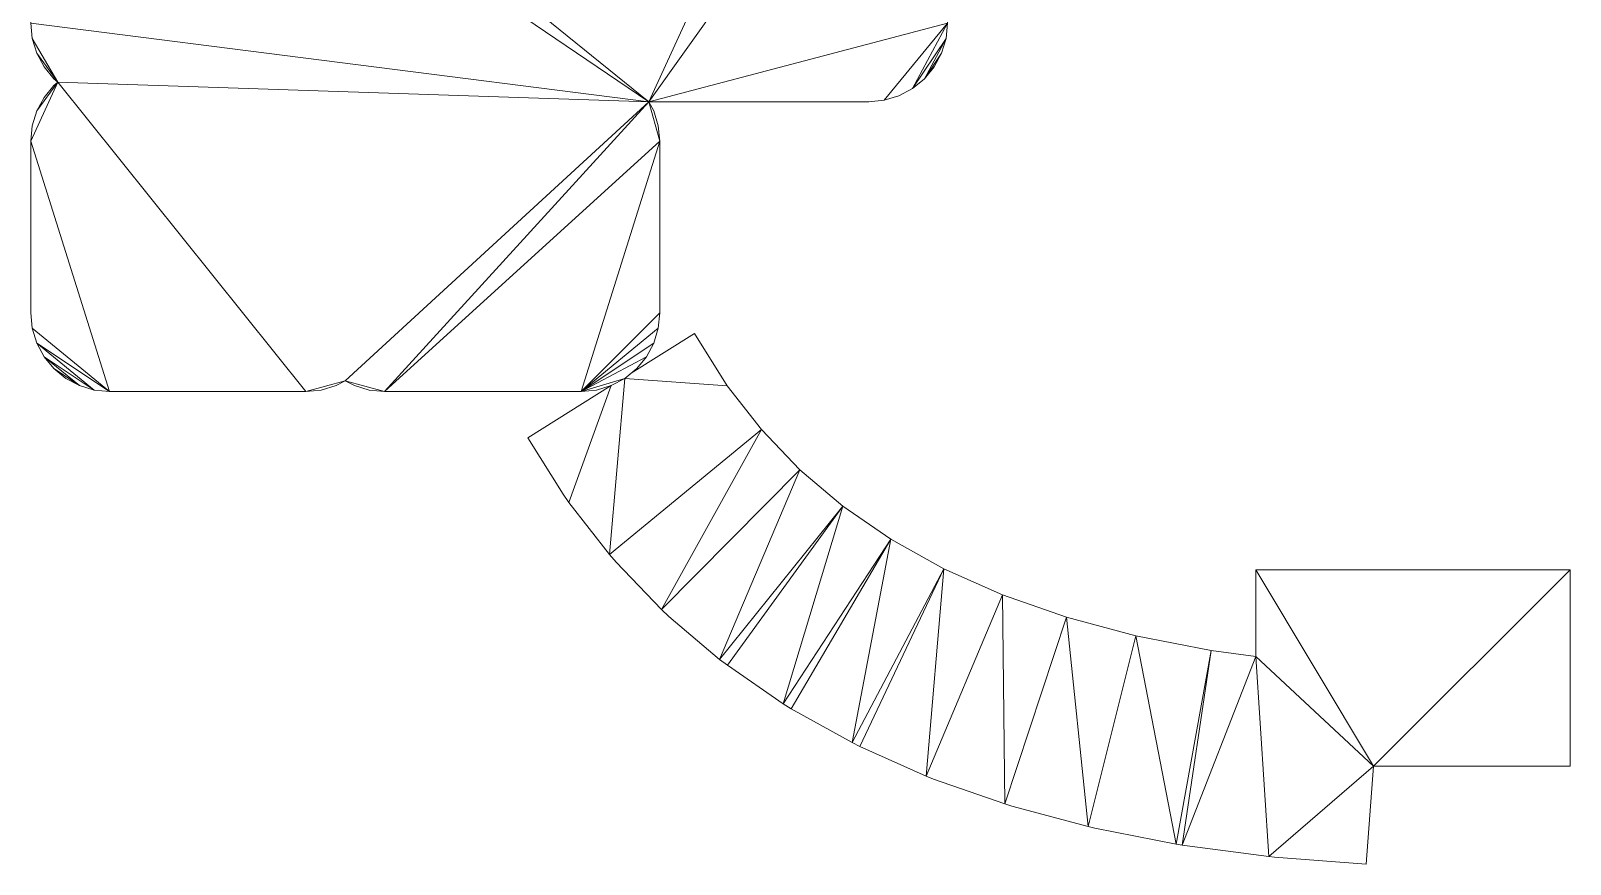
# Model space of a CAD drawing. Header units: millimetres. Extents: x -38221 to 49500, y -52000 to 43639.
# Drawn here: x -17664 to -2000, y 26003 to 34484 of the extents above; entities that cross this region are included whole.
import ezdxf

# ---------------------------------------------------------------- set-up
doc = ezdxf.new("R2010")
doc.units = ezdxf.units.MM
doc.layers.add('A-MASS-____-OTLN', color=70, linetype='Continuous', lineweight=9)
doc.layers.add('A-ROOF-____-OTLN', color=132, linetype='Continuous', lineweight=9)

msp = doc.modelspace()

# ---------------------------------------------------------------- meshes
at = {"layer": 'A-MASS-____-OTLN', "transparency": 33554560}
mesh = msp.add_polyface(dxfattribs=at)
corners = [(-17664, 33362, 3200), (-17664, 31612, 3200), (-17649, 31456, 3200), (-17603, 31306, 3200), (-17529, 31167, 3200), (-17430, 31046, 3200), (-17309, 30947, 3200), (-17170, 30873, 3200), (-17020, 30827, 3200), (-16864, 30812, 3200), (-14864, 30812, 3200), (-14708, 30827, 3200), (-14558, 30873, 3200), (-14464, 30923, 3200), (-14370, 30873, 3200), (-14220, 30827, 3200), (-14064, 30812, 3200), (-12064, 30812, 3200), (-11908, 30827, 3200), (-11758, 30873, 3200), (-11620, 30947, 3200), (-11498, 31046, 3200), (-11399, 31167, 3200), (-11325, 31306, 3200), (-11279, 31456, 3200), (-11264, 31612, 3200), (-11264, 33362, 3200), (-11279, 33518, 3200), (-11325, 33668, 3200), (-11375, 33762, 3200), (-9136, 33762, 3200), (-8980, 33777, 3200), (-8830, 33823, 3200), (-8691, 33897, 3200), (-8570, 33996, 3200), (-8471, 34117, 3200), (-8397, 34256, 3200), (-8351, 34406, 3200), (-8336, 34562, 3200), (-8336, 38026, 3200), (-8351, 38182, 3200), (-8397, 38332, 3200), (-8471, 38470, 3200), (-8570, 38592, 3200), (-8691, 38691, 3200), (-8830, 38765, 3200), (-8980, 38811, 3200), (-9055, 38818, 3200), (-9000, 38920, 3200), (-8955, 39070, 3200), (-8940, 39226, 3200), (-8940, 42388, 3200), (-8955, 42544, 3200), (-9000, 42694, 3200), (-9074, 42833, 3200), (-9174, 42954, 3200), (-9295, 43053, 3200), (-9433, 43127, 3200), (-9583, 43173, 3200), (-9740, 43188, 3200), (-12902, 43188, 3200), (-13058, 43173, 3200), (-13208, 43127, 3200), (-13302, 43077, 3200), (-13396, 43127, 3200), (-13546, 43173, 3200), (-13702, 43188, 3200), (-16864, 43188, 3200), (-17020, 43173, 3200), (-17170, 43127, 3200), (-17309, 43053, 3200), (-17430, 42954, 3200), (-17529, 42833, 3200), (-17603, 42694, 3200), (-17649, 42544, 3200), (-17664, 42388, 3200), (-17664, 39226, 3200), (-17649, 39070, 3200), (-17603, 38920, 3200), (-17529, 38781, 3200), (-17430, 38660, 3200), (-17388, 38626, 3200), (-17430, 38592, 3200), (-17529, 38470, 3200), (-17603, 38332, 3200), (-17649, 38182, 3200), (-17664, 38026, 3200), (-17664, 34562, 3200), (-17649, 34406, 3200), (-17603, 34256, 3200), (-17529, 34117, 3200), (-17430, 33996, 3200), (-17388, 33962, 3200), (-17430, 33927, 3200), (-17529, 33806, 3200), (-17603, 33668, 3200), (-17649, 33518, 3200)]
mesh.append_faces([[corners[k] for k in face] for face in [(13, 10, 11, 12), (81, 78, 79, 80), (36, 34, 35)]], dxfattribs={"vtx0": -1})
mesh.append_faces([[corners[k] for k in face] for face in [(85, 81, 84)]], dxfattribs={"vtx0": -1, "vtx1": -1})
mesh.append_faces([[corners[k] for k in face] for face in [(10, 92, 0, 9), (86, 29, 81, 85), (66, 81, 63, 65), (47, 63, 81)]], dxfattribs={"vtx0": -1, "vtx1": -1, "vtx2": -1})
mesh.append_faces([[corners[k] for k in face] for face in [(92, 10, 13, 29), (29, 13, 16, 26), (47, 81, 29, 39), (60, 63, 47, 50)]], dxfattribs={"vtx0": -1, "vtx1": -1, "vtx2": -1, "vtx3": -1})
mesh.append_faces([[corners[k] for k in face] for face in [(92, 29, 87, 88)]], dxfattribs={"vtx0": -1, "vtx1": -1, "vtx3": -1})
mesh.append_faces([[corners[k] for k in face] for face in [(92, 88, 89), (73, 67, 68, 72), (29, 86, 87), (37, 33, 34, 36), (29, 38, 39), (33, 37, 38), (60, 50, 51)]], dxfattribs={"vtx0": -1, "vtx2": -1})
mesh.append_faces([[corners[k] for k in face] for face in [(66, 75, 76, 81)]], dxfattribs={"vtx0": -1, "vtx2": -1, "vtx3": -1})
mesh.append_faces([[corners[k] for k in face] for face in [(9, 0, 1, 2), (67, 73, 74, 75), (17, 22, 23, 24), (47, 39, 40, 41), (47, 43, 44, 45), (47, 41, 42, 43)]], dxfattribs={"vtx0": -1, "vtx3": -1})
mesh.append_faces([[corners[k] for k in face] for face in [(94, 95, 92, 93), (15, 16, 13, 14), (6, 7, 5)]], dxfattribs={"vtx1": -1})
mesh.append_faces([[corners[k] for k in face] for face in [(2, 3, 9), (96, 0, 92, 95), (77, 78, 81, 76), (68, 69, 72), (66, 67, 75), (21, 22, 17, 20), (25, 26, 17, 24), (30, 31, 38, 29), (32, 33, 38, 31), (53, 54, 59, 52), (16, 17, 26)]], dxfattribs={"vtx1": -1, "vtx2": -1})
mesh.append_faces([[corners[k] for k in face] for face in [(3, 4, 8, 9), (4, 5, 7, 8), (54, 55, 58, 59), (59, 60, 51, 52)]], dxfattribs={"vtx1": -1, "vtx3": -1})
mesh.append_faces([[corners[k] for k in face] for face in [(90, 91, 92, 89), (27, 28, 29, 26), (63, 64, 65), (61, 62, 63, 60), (45, 46, 47)]], dxfattribs={"vtx2": -1})
mesh.append_faces([[corners[k] for k in face] for face in [(81, 82, 83, 84), (69, 70, 71, 72), (17, 18, 19, 20), (55, 56, 57, 58), (47, 48, 49, 50)]], dxfattribs={"vtx3": -1})
mesh = msp.add_polyface(dxfattribs=at)
corners = [(-17664, 33362), (-17649, 33518), (-17603, 33668), (-17529, 33806), (-17430, 33927), (-17388, 33962), (-17430, 33996), (-17529, 34117), (-17603, 34256), (-17649, 34406), (-17664, 34562), (-17664, 38026), (-17649, 38182), (-17603, 38332), (-17529, 38470), (-17430, 38592), (-17388, 38626), (-17430, 38660), (-17529, 38781), (-17603, 38920), (-17649, 39070), (-17664, 39226), (-17664, 42388), (-17649, 42544), (-17603, 42694), (-17529, 42833), (-17430, 42954), (-17309, 43053), (-17170, 43127), (-17020, 43173), (-16864, 43188), (-13702, 43188), (-13546, 43173), (-13396, 43127), (-13302, 43077), (-13208, 43127), (-13058, 43173), (-12902, 43188), (-9740, 43188), (-9583, 43173), (-9433, 43127), (-9295, 43053), (-9174, 42954), (-9074, 42833), (-9000, 42694), (-8955, 42544), (-8940, 42388), (-8940, 39226), (-8955, 39070), (-9000, 38920), (-9055, 38818), (-8980, 38811), (-8830, 38765), (-8691, 38691), (-8570, 38592), (-8471, 38470), (-8397, 38332), (-8351, 38182), (-8336, 38026), (-8336, 34562), (-8351, 34406), (-8397, 34256), (-8471, 34117), (-8570, 33996), (-8691, 33897), (-8830, 33823), (-8980, 33777), (-9136, 33762), (-11375, 33762), (-11325, 33668), (-11279, 33518), (-11264, 33362), (-11264, 31612), (-11279, 31456), (-11325, 31306), (-11399, 31167), (-11498, 31046), (-11620, 30947), (-11758, 30873), (-11908, 30827), (-12064, 30812), (-14064, 30812), (-14220, 30827), (-14370, 30873), (-14464, 30923), (-14558, 30873), (-14708, 30827), (-14864, 30812), (-16864, 30812), (-17020, 30827), (-17170, 30873), (-17309, 30947), (-17430, 31046), (-17529, 31167), (-17603, 31306), (-17649, 31456), (-17664, 31612)]
mesh.append_faces([[corners[k] for k in face] for face in [(63, 60, 61, 62), (42, 40, 41), (84, 81, 82, 83), (5, 2, 3, 4)]], dxfattribs={"vtx0": -1})
mesh.append_faces([[corners[k] for k in face] for face in [(59, 68, 58), (75, 80, 74)]], dxfattribs={"vtx0": -1, "vtx1": -1})
mesh.append_faces([[corners[k] for k in face] for face in [(81, 68, 71, 80), (34, 37, 50), (10, 68, 5, 9), (11, 16, 68, 10), (81, 84, 68)]], dxfattribs={"vtx0": -1, "vtx1": -1, "vtx2": -1})
mesh.append_faces([[corners[k] for k in face] for face in [(50, 68, 16, 34), (5, 68, 84, 87), (16, 21, 31, 34)]], dxfattribs={"vtx0": -1, "vtx1": -1, "vtx2": -1, "vtx3": -1})
mesh.append_faces([[corners[k] for k in face] for face in [(0, 5, 87, 88)]], dxfattribs={"vtx0": -1, "vtx1": -1, "vtx3": -1})
mesh.append_faces([[corners[k] for k in face] for face in [(60, 63, 64, 59), (80, 71, 72), (46, 37, 38), (22, 30, 31, 21)]], dxfattribs={"vtx0": -1, "vtx2": -1})
mesh.append_faces([[corners[k] for k in face] for face in [(50, 57, 58, 68), (37, 46, 47, 50)]], dxfattribs={"vtx0": -1, "vtx2": -1, "vtx3": -1})
mesh.append_faces([[corners[k] for k in face] for face in [(59, 64, 65, 66), (80, 75, 76, 77), (80, 72, 73, 74), (50, 55, 56, 57), (38, 44, 45, 46), (5, 0, 1, 2), (16, 19, 20, 21), (30, 22, 23, 24)]], dxfattribs={"vtx0": -1, "vtx3": -1})
mesh.append_faces([[corners[k] for k in face] for face in [(70, 71, 68, 69), (52, 53, 50, 51), (86, 87, 84, 85)]], dxfattribs={"vtx1": -1})
mesh.append_faces([[corners[k] for k in face] for face in [(67, 68, 59, 66), (54, 55, 50, 53), (96, 0, 88, 95), (12, 13, 16, 11), (8, 9, 5)]], dxfattribs={"vtx1": -1, "vtx2": -1})
mesh.append_faces([[corners[k] for k in face] for face in [(43, 44, 38, 39), (42, 43, 39, 40), (88, 89, 94, 95), (89, 90, 93, 94), (29, 30, 24, 25), (25, 26, 28, 29)]], dxfattribs={"vtx1": -1, "vtx3": -1})
mesh.append_faces([[corners[k] for k in face] for face in [(78, 79, 80, 77), (48, 49, 50, 47), (32, 33, 34, 31), (14, 15, 16, 13), (26, 27, 28)]], dxfattribs={"vtx2": -1})
mesh.append_faces([[corners[k] for k in face] for face in [(34, 35, 36, 37), (90, 91, 92, 93), (5, 6, 7, 8), (16, 17, 18, 19)]], dxfattribs={"vtx3": -1})
mesh = msp.add_polyface(dxfattribs=at)
corners = [(-17649, 34406, 3200), (-17664, 34562, 3200), (-17664, 34562), (-17649, 34406)]
mesh.append_faces([[corners[k] for k in face] for face in [(3, 0, 1, 2)]])
mesh = msp.add_polyface(dxfattribs=at)
corners = [(-8336, 34562, 3200), (-8351, 34406, 3200), (-8351, 34406), (-8336, 34562)]
mesh.append_faces([[corners[k] for k in face] for face in [(3, 0, 1, 2)]])
mesh = msp.add_polyface(dxfattribs=at)
corners = [(-17603, 34256, 3200), (-17649, 34406, 3200), (-17649, 34406), (-17603, 34256)]
mesh.append_faces([[corners[k] for k in face] for face in [(0, 1, 2, 3)]])
mesh = msp.add_polyface(dxfattribs=at)
corners = [(-8351, 34406, 3200), (-8397, 34256, 3200), (-8397, 34256), (-8351, 34406)]
mesh.append_faces([[corners[k] for k in face] for face in [(0, 1, 2, 3)]])
mesh = msp.add_polyface(dxfattribs=at)
corners = [(-17529, 34117, 3200), (-17603, 34256, 3200), (-17603, 34256), (-17529, 34117)]
mesh.append_faces([[corners[k] for k in face] for face in [(3, 0, 1, 2)]])
mesh = msp.add_polyface(dxfattribs=at)
corners = [(-8397, 34256, 3200), (-8471, 34117, 3200), (-8471, 34117), (-8397, 34256)]
mesh.append_faces([[corners[k] for k in face] for face in [(0, 1, 2, 3)]])
mesh = msp.add_polyface(dxfattribs=at)
corners = [(-17430, 33996, 3200), (-17529, 34117, 3200), (-17529, 34117), (-17430, 33996)]
mesh.append_faces([[corners[k] for k in face] for face in [(0, 1, 2, 3)]])
mesh = msp.add_polyface(dxfattribs=at)
corners = [(-17388, 33962, 3200), (-17430, 33996, 3200), (-17430, 33996), (-17388, 33962)]
mesh.append_faces([[corners[k] for k in face] for face in [(0, 1, 2, 3)]])
mesh = msp.add_polyface(dxfattribs=at)
corners = [(-8570, 33996, 3200), (-8691, 33897, 3200), (-8691, 33897), (-8570, 33996)]
mesh.append_faces([[corners[k] for k in face] for face in [(3, 0, 1, 2)]])
mesh = msp.add_polyface(dxfattribs=at)
corners = [(-8471, 34117, 3200), (-8570, 33996, 3200), (-8570, 33996), (-8471, 34117)]
mesh.append_faces([[corners[k] for k in face] for face in [(3, 0, 1, 2)]])
mesh = msp.add_polyface(dxfattribs=at)
corners = [(-17529, 33806, 3200), (-17430, 33927, 3200), (-17430, 33927), (-17529, 33806)]
mesh.append_faces([[corners[k] for k in face] for face in [(3, 0, 1, 2)]])
mesh = msp.add_polyface(dxfattribs=at)
corners = [(-17430, 33927, 3200), (-17388, 33962, 3200), (-17388, 33962), (-17430, 33927)]
mesh.append_faces([[corners[k] for k in face] for face in [(3, 0, 1, 2)]])
mesh = msp.add_polyface(dxfattribs=at)
corners = [(-8691, 33897, 3200), (-8830, 33823, 3200), (-8830, 33823), (-8691, 33897)]
mesh.append_faces([[corners[k] for k in face] for face in [(0, 1, 2, 3)]])
mesh = msp.add_polyface(dxfattribs=at)
corners = [(-17603, 33668, 3200), (-17529, 33806, 3200), (-17529, 33806), (-17603, 33668)]
mesh.append_faces([[corners[k] for k in face] for face in [(3, 0, 1, 2)]])
mesh = msp.add_polyface(dxfattribs=at)
corners = [(-11375, 33762, 3200), (-11325, 33668, 3200), (-11325, 33668), (-11375, 33762)]
mesh.append_faces([[corners[k] for k in face] for face in [(0, 1, 2, 3)]])
mesh = msp.add_polyface(dxfattribs=at)
corners = [(-9136, 33762, 3200), (-11375, 33762, 3200), (-11375, 33762), (-9136, 33762)]
mesh.append_faces([[corners[k] for k in face] for face in [(0, 1, 2, 3)]])
mesh = msp.add_polyface(dxfattribs=at)
corners = [(-8980, 33777, 3200), (-9136, 33762, 3200), (-9136, 33762), (-8980, 33777)]
mesh.append_faces([[corners[k] for k in face] for face in [(0, 1, 2, 3)]])
mesh = msp.add_polyface(dxfattribs=at)
corners = [(-8830, 33823, 3200), (-8980, 33777, 3200), (-8980, 33777), (-8830, 33823)]
mesh.append_faces([[corners[k] for k in face] for face in [(3, 0, 1, 2)]])
mesh = msp.add_polyface(dxfattribs=at)
corners = [(-17649, 33518, 3200), (-17603, 33668, 3200), (-17603, 33668), (-17649, 33518)]
mesh.append_faces([[corners[k] for k in face] for face in [(0, 1, 2, 3)]])
mesh = msp.add_polyface(dxfattribs=at)
corners = [(-11325, 33668, 3200), (-11279, 33518, 3200), (-11279, 33518), (-11325, 33668)]
mesh.append_faces([[corners[k] for k in face] for face in [(0, 1, 2, 3)]])
mesh = msp.add_polyface(dxfattribs=at)
corners = [(-17664, 33362, 3200), (-17649, 33518, 3200), (-17649, 33518), (-17664, 33362)]
mesh.append_faces([[corners[k] for k in face] for face in [(3, 0, 1, 2)]])
mesh = msp.add_polyface(dxfattribs=at)
corners = [(-11279, 33518, 3200), (-11264, 33362, 3200), (-11264, 33362), (-11279, 33518)]
mesh.append_faces([[corners[k] for k in face] for face in [(3, 0, 1, 2)]])
mesh = msp.add_polyface(dxfattribs=at)
corners = [(-17664, 31612, 3200), (-17664, 33362, 3200), (-17664, 33362), (-17664, 31612)]
mesh.append_faces([[corners[k] for k in face] for face in [(0, 1, 2, 3)]])
mesh = msp.add_polyface(dxfattribs=at)
corners = [(-11264, 33362, 3200), (-11264, 31612, 3200), (-11264, 31612), (-11264, 33362)]
mesh.append_faces([[corners[k] for k in face] for face in [(0, 1, 2, 3)]])
mesh = msp.add_polyface(dxfattribs=at)
corners = [(-17649, 31456, 3200), (-17664, 31612, 3200), (-17664, 31612), (-17649, 31456)]
mesh.append_faces([[corners[k] for k in face] for face in [(0, 1, 2, 3)]])
mesh = msp.add_polyface(dxfattribs=at)
corners = [(-11264, 31612, 3200), (-11279, 31456, 3200), (-11279, 31456), (-11264, 31612)]
mesh.append_faces([[corners[k] for k in face] for face in [(0, 1, 2, 3)]])
mesh = msp.add_polyface(dxfattribs=at)
corners = [(-17603, 31306, 3200), (-17649, 31456, 3200), (-17649, 31456), (-17603, 31306)]
mesh.append_faces([[corners[k] for k in face] for face in [(0, 1, 2, 3)]])
mesh = msp.add_polyface(dxfattribs=at)
corners = [(-11279, 31456, 3200), (-11325, 31306, 3200), (-11325, 31306), (-11279, 31456)]
mesh.append_faces([[corners[k] for k in face] for face in [(0, 1, 2, 3)]])
mesh = msp.add_polyface(dxfattribs=at)
corners = [(-17529, 31167, 3200), (-17603, 31306, 3200), (-17603, 31306), (-17529, 31167)]
mesh.append_faces([[corners[k] for k in face] for face in [(3, 0, 1, 2)]])
mesh = msp.add_polyface(dxfattribs=at)
corners = [(-11325, 31306, 3200), (-11399, 31167, 3200), (-11399, 31167), (-11325, 31306)]
mesh.append_faces([[corners[k] for k in face] for face in [(0, 1, 2, 3)]])
mesh = msp.add_polyface(dxfattribs=at)
corners = [(-17430, 31046, 3200), (-17529, 31167, 3200), (-17529, 31167), (-17430, 31046)]
mesh.append_faces([[corners[k] for k in face] for face in [(0, 1, 2, 3)]])
mesh = msp.add_polyface(dxfattribs=at)
corners = [(-17309, 30947, 3200), (-17430, 31046, 3200), (-17430, 31046), (-17309, 30947)]
mesh.append_faces([[corners[k] for k in face] for face in [(0, 1, 2, 3)]])
mesh = msp.add_polyface(dxfattribs=at)
corners = [(-11498, 31046, 3200), (-11620, 30947, 3200), (-11620, 30947), (-11498, 31046)]
mesh.append_faces([[corners[k] for k in face] for face in [(0, 1, 2, 3)]])
mesh = msp.add_polyface(dxfattribs=at)
corners = [(-11399, 31167, 3200), (-11498, 31046, 3200), (-11498, 31046), (-11399, 31167)]
mesh.append_faces([[corners[k] for k in face] for face in [(3, 0, 1, 2)]])
mesh = msp.add_polyface(dxfattribs=at)
corners = [(-17170, 30873, 3200), (-17309, 30947, 3200), (-17309, 30947), (-17170, 30873)]
mesh.append_faces([[corners[k] for k in face] for face in [(0, 1, 2, 3)]])
mesh = msp.add_polyface(dxfattribs=at)
corners = [(-17020, 30827, 3200), (-17170, 30873, 3200), (-17170, 30873), (-17020, 30827)]
mesh.append_faces([[corners[k] for k in face] for face in [(0, 1, 2, 3)]])
mesh = msp.add_polyface(dxfattribs=at)
corners = [(-14558, 30873, 3200), (-14708, 30827, 3200), (-14708, 30827), (-14558, 30873)]
mesh.append_faces([[corners[k] for k in face] for face in [(0, 1, 2, 3)]])
mesh = msp.add_polyface(dxfattribs=at)
corners = [(-14464, 30923, 3200), (-14558, 30873, 3200), (-14558, 30873), (-14464, 30923)]
mesh.append_faces([[corners[k] for k in face] for face in [(0, 1, 2, 3)]])
mesh = msp.add_polyface(dxfattribs=at)
corners = [(-14370, 30873, 3200), (-14464, 30923, 3200), (-14464, 30923), (-14370, 30873)]
mesh.append_faces([[corners[k] for k in face] for face in [(3, 0, 1, 2)]])
mesh = msp.add_polyface(dxfattribs=at)
corners = [(-14220, 30827, 3200), (-14370, 30873, 3200), (-14370, 30873), (-14220, 30827)]
mesh.append_faces([[corners[k] for k in face] for face in [(0, 1, 2, 3)]])
mesh = msp.add_polyface(dxfattribs=at)
corners = [(-11758, 30873, 3200), (-11908, 30827, 3200), (-11908, 30827), (-11758, 30873)]
mesh.append_faces([[corners[k] for k in face] for face in [(0, 1, 2, 3)]])
mesh = msp.add_polyface(dxfattribs=at)
corners = [(-11620, 30947, 3200), (-11758, 30873, 3200), (-11758, 30873), (-11620, 30947)]
mesh.append_faces([[corners[k] for k in face] for face in [(0, 1, 2, 3)]])
mesh = msp.add_polyface(dxfattribs=at)
corners = [(-16864, 30812, 3200), (-17020, 30827, 3200), (-17020, 30827), (-16864, 30812)]
mesh.append_faces([[corners[k] for k in face] for face in [(0, 1, 2, 3)]])
mesh = msp.add_polyface(dxfattribs=at)
corners = [(-14864, 30812, 3200), (-16864, 30812, 3200), (-16864, 30812), (-14864, 30812)]
mesh.append_faces([[corners[k] for k in face] for face in [(0, 1, 2, 3)]])
mesh = msp.add_polyface(dxfattribs=at)
corners = [(-14708, 30827, 3200), (-14864, 30812, 3200), (-14864, 30812), (-14708, 30827)]
mesh.append_faces([[corners[k] for k in face] for face in [(0, 1, 2, 3)]])
mesh = msp.add_polyface(dxfattribs=at)
corners = [(-14064, 30812, 3200), (-14220, 30827, 3200), (-14220, 30827), (-14064, 30812)]
mesh.append_faces([[corners[k] for k in face] for face in [(0, 1, 2, 3)]])
mesh = msp.add_polyface(dxfattribs=at)
corners = [(-12064, 30812, 3200), (-14064, 30812, 3200), (-14064, 30812), (-12064, 30812)]
mesh.append_faces([[corners[k] for k in face] for face in [(0, 1, 2, 3)]])
mesh = msp.add_polyface(dxfattribs=at)
corners = [(-11908, 30827, 3200), (-12064, 30812, 3200), (-12064, 30812), (-11908, 30827)]
mesh.append_faces([[corners[k] for k in face] for face in [(0, 1, 2, 3)]])
at = {"layer": 'A-ROOF-____-OTLN'}
mesh = msp.add_polyface(dxfattribs=at)
corners = [(-5200, 29000, 2900), (-2000, 29000, 2900), (-2000, 27000, 2900), (-4000, 27000, 2900), (-4076, 26003, 2900), (-5010, 26074, 2900), (-5066, 26080, 2900), (-5947, 26197, 2900), (-6008, 26207, 2900), (-6838, 26370, 2900), (-6904, 26385, 2900), (-7681, 26594, 2900), (-7753, 26616, 2900), (-8478, 26870, 2900), (-8554, 26900, 2900), (-9227, 27200, 2900), (-9307, 27240, 2900), (-9927, 27585, 2900), (-10007, 27635, 2900), (-10576, 28027, 2900), (-10655, 28087, 2900), (-11171, 28524, 2900), (-11245, 28595, 2900), (-11709, 29077, 2900), (-11777, 29156, 2900), (-12188, 29684, 2900), (-12247, 29768, 2900), (-12606, 30343, 2900), (-11758, 30873, 2900), (-11620, 30947, 2900), (-11555, 30999, 2900), (-10910, 31403, 2900), (-10578, 30872, 2900), (-10230, 30425, 2900), (-9838, 30017, 2900), (-9400, 29646, 2900), (-8912, 29309, 2900), (-8372, 29009, 2900), (-7778, 28744, 2900), (-7127, 28516, 2900), (-6419, 28326, 2900), (-5654, 28176, 2900), (-5200, 28115, 2900)]
mesh.append_faces([[corners[k] for k in face] for face in [(28, 25, 26, 27)]], dxfattribs={"vtx0": -1})
mesh.append_faces([[corners[k] for k in face] for face in [(40, 10, 39), (39, 12, 38)]], dxfattribs={"vtx0": -1, "vtx1": -1})
mesh.append_faces([[corners[k] for k in face] for face in [(35, 19, 20, 34), (37, 15, 16, 36), (3, 42, 0), (8, 40, 41)]], dxfattribs={"vtx0": -1, "vtx2": -1})
mesh.append_faces([[corners[k] for k in face] for face in [(29, 32, 33, 24)]], dxfattribs={"vtx0": -1, "vtx2": -1, "vtx3": -1})
mesh.append_faces([[corners[k] for k in face] for face in [(40, 8, 9, 10)]], dxfattribs={"vtx0": -1, "vtx3": -1})
mesh.append_faces([[corners[k] for k in face] for face in [(5, 6, 3, 4)]], dxfattribs={"vtx1": -1})
mesh.append_faces([[corners[k] for k in face] for face in [(21, 22, 34, 20), (23, 24, 33, 22), (17, 18, 36, 16), (33, 34, 22), (11, 12, 39, 10), (13, 14, 38, 12)]], dxfattribs={"vtx1": -1, "vtx2": -1})
mesh.append_faces([[corners[k] for k in face] for face in [(6, 7, 42, 3)]], dxfattribs={"vtx1": -1, "vtx2": -1, "vtx3": -1})
mesh.append_faces([[corners[k] for k in face] for face in [(18, 19, 35, 36), (24, 25, 28, 29), (7, 8, 41, 42), (37, 38, 14, 15)]], dxfattribs={"vtx1": -1, "vtx3": -1})
mesh.append_faces([[corners[k] for k in face] for face in [(30, 31, 32, 29), (1, 2, 3, 0)]], dxfattribs={"vtx2": -1})
mesh = msp.add_polyface(dxfattribs=at)
corners = [(-2000, 29000, 3025), (-5200, 29000, 3025), (-5200, 28115, 3025), (-5654, 28176, 3025), (-6419, 28326, 3025), (-7127, 28516, 3025), (-7778, 28744, 3025), (-8372, 29009, 3025), (-8912, 29309, 3025), (-9400, 29646, 3025), (-9838, 30017, 3025), (-10230, 30425, 3025), (-10578, 30872, 3025), (-10910, 31403, 3025), (-11555, 30999, 3025), (-11620, 30947, 3025), (-11758, 30873, 3025), (-12606, 30343, 3025), (-12247, 29768, 3025), (-12188, 29684, 3025), (-11777, 29156, 3025), (-11709, 29077, 3025), (-11245, 28595, 3025), (-11171, 28524, 3025), (-10655, 28087, 3025), (-10576, 28027, 3025), (-10007, 27635, 3025), (-9927, 27585, 3025), (-9307, 27240, 3025), (-9227, 27200, 3025), (-8554, 26900, 3025), (-8478, 26870, 3025), (-7753, 26616, 3025), (-7681, 26594, 3025), (-6904, 26385, 3025), (-6838, 26370, 3025), (-6008, 26207, 3025), (-5947, 26197, 3025), (-5066, 26080, 3025), (-5010, 26074, 3025), (-4076, 26003, 3025), (-4000, 27000, 3025), (-2000, 27000, 3025)]
mesh.append_faces([[corners[k] for k in face] for face in [(41, 38, 39, 40), (0, 41, 42)]], dxfattribs={"vtx0": -1})
mesh.append_faces([[corners[k] for k in face] for face in [(5, 34, 4), (7, 30, 6), (6, 32, 5)]], dxfattribs={"vtx0": -1, "vtx1": -1})
mesh.append_faces([[corners[k] for k in face] for face in [(41, 2, 38)]], dxfattribs={"vtx0": -1, "vtx1": -1, "vtx2": -1})
mesh.append_faces([[corners[k] for k in face] for face in [(8, 27, 28, 7), (16, 19, 20, 15), (22, 10, 11), (24, 9, 10)]], dxfattribs={"vtx0": -1, "vtx2": -1})
mesh.append_faces([[corners[k] for k in face] for face in [(10, 22, 23, 24), (11, 20, 21, 22), (7, 28, 29, 30), (5, 32, 33, 34), (6, 30, 31, 32)]], dxfattribs={"vtx0": -1, "vtx3": -1})
mesh.append_faces([[corners[k] for k in face] for face in [(18, 19, 16, 17)]], dxfattribs={"vtx1": -1})
mesh.append_faces([[corners[k] for k in face] for face in [(25, 26, 9, 24), (35, 36, 4, 34), (1, 2, 41, 0)]], dxfattribs={"vtx1": -1, "vtx2": -1})
mesh.append_faces([[corners[k] for k in face] for face in [(11, 12, 15, 20)]], dxfattribs={"vtx1": -1, "vtx2": -1, "vtx3": -1})
mesh.append_faces([[corners[k] for k in face] for face in [(26, 27, 8, 9), (37, 38, 2, 3), (36, 37, 3, 4)]], dxfattribs={"vtx1": -1, "vtx3": -1})
mesh.append_faces([[corners[k] for k in face] for face in [(12, 13, 14, 15)]], dxfattribs={"vtx3": -1})
mesh = msp.add_polyface(dxfattribs=at)
corners = [(-11555, 30999, 3025), (-10910, 31403, 3025), (-10910, 31403, 2900), (-11555, 30999, 2900)]
mesh.append_faces([[corners[k] for k in face] for face in [(0, 1, 2, 3)]])
mesh = msp.add_polyface(dxfattribs=at)
corners = [(-10910, 31403, 3025), (-10578, 30872, 3025), (-10578, 30872, 2900), (-10910, 31403, 2900)]
mesh.append_faces([[corners[k] for k in face] for face in [(0, 1, 2, 3)]])
mesh = msp.add_polyface(dxfattribs=at)
corners = [(-12606, 30343, 3025), (-11758, 30873, 3025), (-11758, 30873, 2900), (-12606, 30343, 2900)]
mesh.append_faces([[corners[k] for k in face] for face in [(0, 1, 2, 3)]])
mesh = msp.add_polyface(dxfattribs=at)
corners = [(-11758, 30873, 3025), (-11620, 30947, 3025), (-11620, 30947, 2900), (-11758, 30873, 2900)]
mesh.append_faces([[corners[k] for k in face] for face in [(1, 2, 3, 0)]])
mesh = msp.add_polyface(dxfattribs=at)
corners = [(-11620, 30947, 3025), (-11555, 30999, 3025), (-11555, 30999, 2900), (-11620, 30947, 2900)]
mesh.append_faces([[corners[k] for k in face] for face in [(1, 2, 3, 0)]])
mesh = msp.add_polyface(dxfattribs=at)
corners = [(-10578, 30872, 3025), (-10230, 30425, 3025), (-10230, 30425, 2900), (-10578, 30872, 2900)]
mesh.append_faces([[corners[k] for k in face] for face in [(0, 1, 2, 3)]])
mesh = msp.add_polyface(dxfattribs=at)
corners = [(-10230, 30425, 3025), (-9838, 30017, 3025), (-9838, 30017, 2900), (-10230, 30425, 2900)]
mesh.append_faces([[corners[k] for k in face] for face in [(0, 1, 2, 3)]])
mesh = msp.add_polyface(dxfattribs=at)
corners = [(-12247, 29768, 3025), (-12606, 30343, 3025), (-12606, 30343, 2900), (-12247, 29768, 2900)]
mesh.append_faces([[corners[k] for k in face] for face in [(0, 1, 2, 3)]])
mesh = msp.add_polyface(dxfattribs=at)
corners = [(-9838, 30017, 3025), (-9400, 29646, 3025), (-9400, 29646, 2900), (-9838, 30017, 2900)]
mesh.append_faces([[corners[k] for k in face] for face in [(0, 1, 2, 3)]])
mesh = msp.add_polyface(dxfattribs=at)
corners = [(-12188, 29684, 3025), (-12247, 29768, 3025), (-12247, 29768, 2900), (-12188, 29684, 2900)]
mesh.append_faces([[corners[k] for k in face] for face in [(1, 2, 3, 0)]])
mesh = msp.add_polyface(dxfattribs=at)
corners = [(-11777, 29156, 3025), (-12188, 29684, 3025), (-12188, 29684, 2900), (-11777, 29156, 2900)]
mesh.append_faces([[corners[k] for k in face] for face in [(1, 2, 3, 0)]])
mesh = msp.add_polyface(dxfattribs=at)
corners = [(-9400, 29646, 3025), (-8912, 29309, 3025), (-8912, 29309, 2900), (-9400, 29646, 2900)]
mesh.append_faces([[corners[k] for k in face] for face in [(1, 2, 3, 0)]])
mesh = msp.add_polyface(dxfattribs=at)
corners = [(-8912, 29309, 3025), (-8372, 29009, 3025), (-8372, 29009, 2900), (-8912, 29309, 2900)]
mesh.append_faces([[corners[k] for k in face] for face in [(1, 2, 3, 0)]])
mesh = msp.add_polyface(dxfattribs=at)
corners = [(-11709, 29077, 3025), (-11777, 29156, 3025), (-11777, 29156, 2900), (-11709, 29077, 2900)]
mesh.append_faces([[corners[k] for k in face] for face in [(1, 2, 3, 0)]])
mesh = msp.add_polyface(dxfattribs=at)
corners = [(-11245, 28595, 3025), (-11709, 29077, 3025), (-11709, 29077, 2900), (-11245, 28595, 2900)]
mesh.append_faces([[corners[k] for k in face] for face in [(1, 2, 3, 0)]])
mesh = msp.add_polyface(dxfattribs=at)
corners = [(-8372, 29009, 3025), (-7778, 28744, 3025), (-7778, 28744, 2900), (-8372, 29009, 2900)]
mesh.append_faces([[corners[k] for k in face] for face in [(1, 2, 3, 0)]])
mesh = msp.add_polyface(dxfattribs=at)
corners = [(-5200, 29000, 3025), (-2000, 29000, 3025), (-2000, 29000, 2900), (-5200, 29000, 2900)]
mesh.append_faces([[corners[k] for k in face] for face in [(0, 1, 2, 3)]])
mesh = msp.add_polyface(dxfattribs=at)
corners = [(-5200, 28115, 3025), (-5200, 29000, 3025), (-5200, 29000, 2900), (-5200, 28115, 2900)]
mesh.append_faces([[corners[k] for k in face] for face in [(0, 1, 2, 3)]])
mesh = msp.add_polyface(dxfattribs=at)
corners = [(-2000, 29000, 3025), (-2000, 27000, 3025), (-2000, 27000, 2900), (-2000, 29000, 2900)]
mesh.append_faces([[corners[k] for k in face] for face in [(1, 2, 3, 0)]])
mesh = msp.add_polyface(dxfattribs=at)
corners = [(-7778, 28744, 3025), (-7127, 28516, 3025), (-7127, 28516, 2900), (-7778, 28744, 2900)]
mesh.append_faces([[corners[k] for k in face] for face in [(1, 2, 3, 0)]])
mesh = msp.add_polyface(dxfattribs=at)
corners = [(-11171, 28524, 3025), (-11245, 28595, 3025), (-11245, 28595, 2900), (-11171, 28524, 2900)]
mesh.append_faces([[corners[k] for k in face] for face in [(0, 1, 2, 3)]])
mesh = msp.add_polyface(dxfattribs=at)
corners = [(-10655, 28087, 3025), (-11171, 28524, 3025), (-11171, 28524, 2900), (-10655, 28087, 2900)]
mesh.append_faces([[corners[k] for k in face] for face in [(0, 1, 2, 3)]])
mesh = msp.add_polyface(dxfattribs=at)
corners = [(-7127, 28516, 3025), (-6419, 28326, 3025), (-6419, 28326, 2900), (-7127, 28516, 2900)]
mesh.append_faces([[corners[k] for k in face] for face in [(1, 2, 3, 0)]])
mesh = msp.add_polyface(dxfattribs=at)
corners = [(-6419, 28326, 3025), (-5654, 28176, 3025), (-5654, 28176, 2900), (-6419, 28326, 2900)]
mesh.append_faces([[corners[k] for k in face] for face in [(0, 1, 2, 3)]])
mesh = msp.add_polyface(dxfattribs=at)
corners = [(-10576, 28027, 3025), (-10655, 28087, 3025), (-10655, 28087, 2900), (-10576, 28027, 2900)]
mesh.append_faces([[corners[k] for k in face] for face in [(1, 2, 3, 0)]])
mesh = msp.add_polyface(dxfattribs=at)
corners = [(-5654, 28176, 3025), (-5200, 28115, 3025), (-5200, 28115, 2900), (-5654, 28176, 2900)]
mesh.append_faces([[corners[k] for k in face] for face in [(0, 1, 2, 3)]])
mesh = msp.add_polyface(dxfattribs=at)
corners = [(-10007, 27635, 3025), (-10576, 28027, 3025), (-10576, 28027, 2900), (-10007, 27635, 2900)]
mesh.append_faces([[corners[k] for k in face] for face in [(1, 2, 3, 0)]])
mesh = msp.add_polyface(dxfattribs=at)
corners = [(-9927, 27585, 3025), (-10007, 27635, 3025), (-10007, 27635, 2900), (-9927, 27585, 2900)]
mesh.append_faces([[corners[k] for k in face] for face in [(1, 2, 3, 0)]])
mesh = msp.add_polyface(dxfattribs=at)
corners = [(-9307, 27240, 3025), (-9927, 27585, 3025), (-9927, 27585, 2900), (-9307, 27240, 2900)]
mesh.append_faces([[corners[k] for k in face] for face in [(1, 2, 3, 0)]])
mesh = msp.add_polyface(dxfattribs=at)
corners = [(-9227, 27200, 3025), (-9307, 27240, 3025), (-9307, 27240, 2900), (-9227, 27200, 2900)]
mesh.append_faces([[corners[k] for k in face] for face in [(1, 2, 3, 0)]])
mesh = msp.add_polyface(dxfattribs=at)
corners = [(-8554, 26900, 3025), (-9227, 27200, 3025), (-9227, 27200, 2900), (-8554, 26900, 2900)]
mesh.append_faces([[corners[k] for k in face] for face in [(1, 2, 3, 0)]])
mesh = msp.add_polyface(dxfattribs=at)
corners = [(-4000, 27000, 3025), (-4076, 26003, 3025), (-4076, 26003, 2900), (-4000, 27000, 2900)]
mesh.append_faces([[corners[k] for k in face] for face in [(1, 2, 3, 0)]])
mesh = msp.add_polyface(dxfattribs=at)
corners = [(-2000, 27000, 3025), (-4000, 27000, 3025), (-4000, 27000, 2900), (-2000, 27000, 2900)]
mesh.append_faces([[corners[k] for k in face] for face in [(1, 2, 3, 0)]])
mesh = msp.add_polyface(dxfattribs=at)
corners = [(-8478, 26870, 3025), (-8554, 26900, 3025), (-8554, 26900, 2900), (-8478, 26870, 2900)]
mesh.append_faces([[corners[k] for k in face] for face in [(1, 2, 3, 0)]])
mesh = msp.add_polyface(dxfattribs=at)
corners = [(-7753, 26616, 3025), (-8478, 26870, 3025), (-8478, 26870, 2900), (-7753, 26616, 2900)]
mesh.append_faces([[corners[k] for k in face] for face in [(1, 2, 3, 0)]])
mesh = msp.add_polyface(dxfattribs=at)
corners = [(-7681, 26594, 3025), (-7753, 26616, 3025), (-7753, 26616, 2900), (-7681, 26594, 2900)]
mesh.append_faces([[corners[k] for k in face] for face in [(1, 2, 3, 0)]])
mesh = msp.add_polyface(dxfattribs=at)
corners = [(-6904, 26385, 3025), (-7681, 26594, 3025), (-7681, 26594, 2900), (-6904, 26385, 2900)]
mesh.append_faces([[corners[k] for k in face] for face in [(0, 1, 2, 3)]])
mesh = msp.add_polyface(dxfattribs=at)
corners = [(-6838, 26370, 3025), (-6904, 26385, 3025), (-6904, 26385, 2900), (-6838, 26370, 2900)]
mesh.append_faces([[corners[k] for k in face] for face in [(1, 2, 3, 0)]])
mesh = msp.add_polyface(dxfattribs=at)
corners = [(-6008, 26207, 3025), (-6838, 26370, 3025), (-6838, 26370, 2900), (-6008, 26207, 2900)]
mesh.append_faces([[corners[k] for k in face] for face in [(1, 2, 3, 0)]])
mesh = msp.add_polyface(dxfattribs=at)
corners = [(-5947, 26197, 3025), (-6008, 26207, 3025), (-6008, 26207, 2900), (-5947, 26197, 2900)]
mesh.append_faces([[corners[k] for k in face] for face in [(0, 1, 2, 3)]])
mesh = msp.add_polyface(dxfattribs=at)
corners = [(-5066, 26080, 3025), (-5947, 26197, 3025), (-5947, 26197, 2900), (-5066, 26080, 2900)]
mesh.append_faces([[corners[k] for k in face] for face in [(1, 2, 3, 0)]])
mesh = msp.add_polyface(dxfattribs=at)
corners = [(-5010, 26074, 3025), (-5066, 26080, 3025), (-5066, 26080, 2900), (-5010, 26074, 2900)]
mesh.append_faces([[corners[k] for k in face] for face in [(1, 2, 3, 0)]])
mesh = msp.add_polyface(dxfattribs=at)
corners = [(-4076, 26003, 3025), (-5010, 26074, 3025), (-5010, 26074, 2900), (-4076, 26003, 2900)]
mesh.append_faces([[corners[k] for k in face] for face in [(0, 1, 2, 3)]])

doc.saveas('drawing.dxf')
